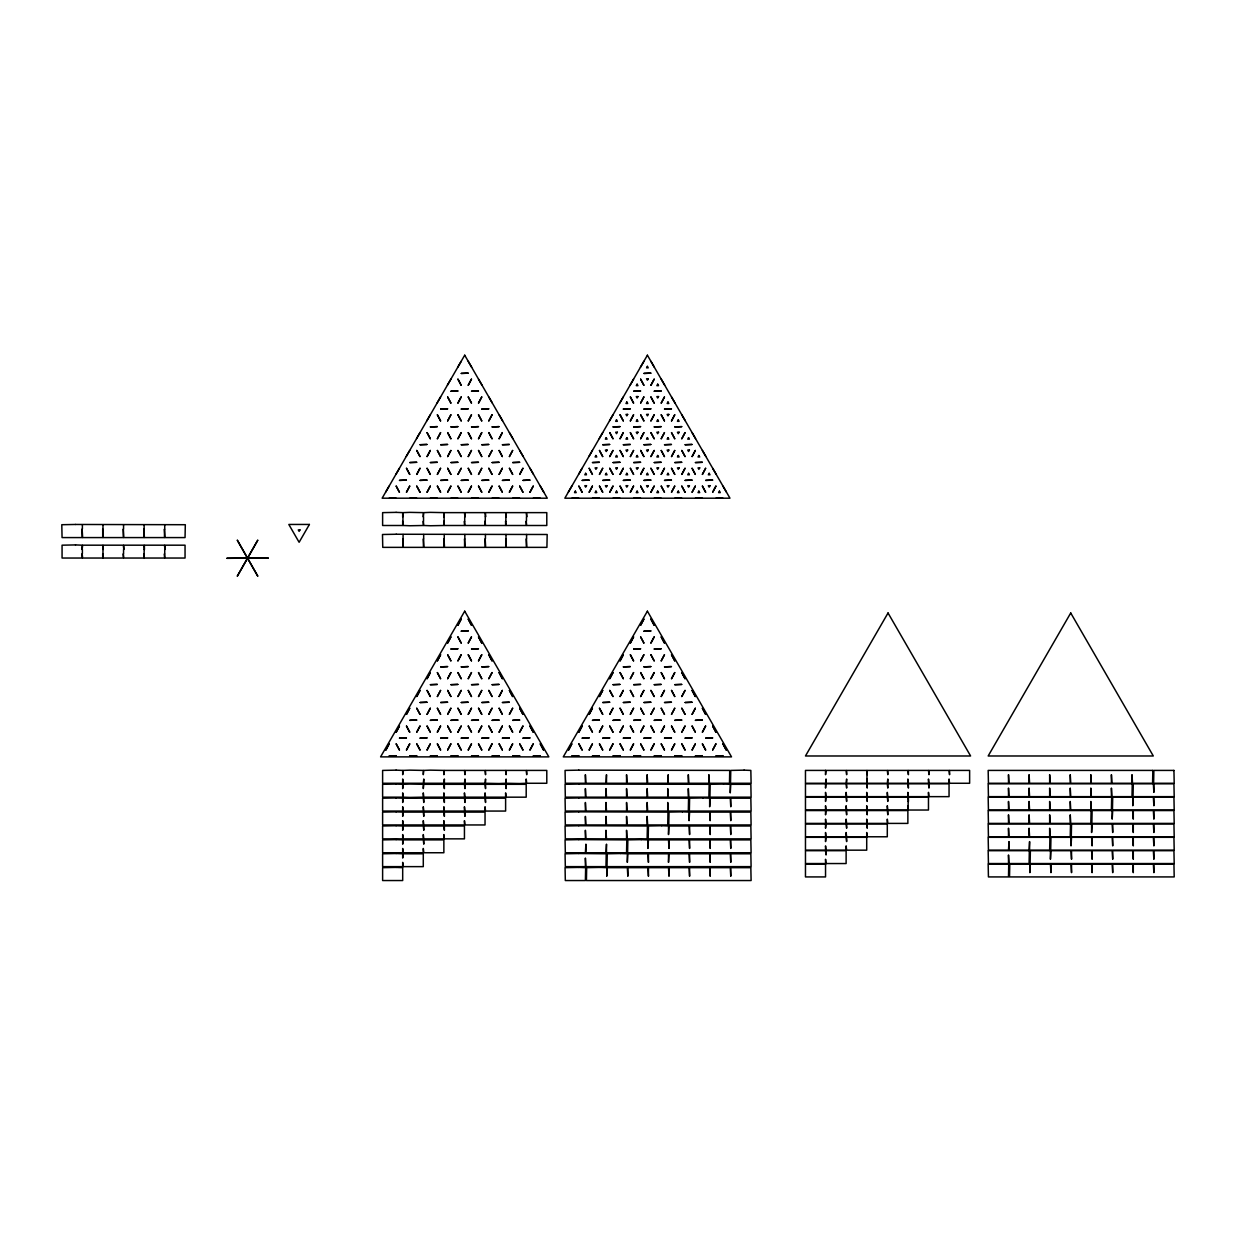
<?xml version="1.0" encoding="UTF-8"?>
<svg xmlns="http://www.w3.org/2000/svg" width="1236" height="1236" viewBox="0 0 1236 1236"><rect width="100%" height="100%" fill="white"/><g stroke="black" fill="none" stroke-linecap="round" stroke-linejoin="round"><path stroke-width="1.5" d="M468.243 361.345L471.673 367.277M478.533 379.174L481.978 385.107M488.838 396.988L492.268 402.936M499.128 414.817L502.558 420.765M509.417 432.646L512.847 438.595M650.939 361.345L654.369 367.277M519.707 450.476L523.137 456.424M661.229 379.174L664.659 385.107M529.997 468.305L533.427 474.238M671.534 396.988L674.964 402.936M540.286 486.134L543.732 492.067M681.824 414.817L685.254 420.765M692.114 432.646L695.544 438.595M702.403 450.476L705.833 456.424M712.693 468.305L716.123 474.238M722.983 486.134L726.413 492.067M643.863 361.345L640.433 367.277M633.558 379.174L630.128 385.107M623.268 396.988L619.839 402.936M612.979 414.817L609.549 420.765M602.689 432.646L599.259 438.595M461.167 361.345L457.737 367.277M592.399 450.476L588.969 456.424M450.877 379.174L447.447 385.107M582.11 468.305L578.68 474.238M440.572 396.988L437.142 402.936M571.804 486.134L568.375 492.067M430.282 414.817L426.853 420.765M419.993 432.646L416.563 438.595M409.703 450.476L406.273 456.424M399.413 468.305L395.983 474.238M389.124 486.134L385.678 492.067M908.136 801.453L908.136 805.748M866.961 774.694L866.961 778.989M722.875 498.201L716.015 498.201M702.295 498.201L695.435 498.201M681.7 498.201L674.841 498.201M661.121 498.201L654.261 498.201M640.542 498.201L633.682 498.201M619.947 498.201L613.087 498.201M599.367 498.201L592.507 498.201M578.788 498.201L571.928 498.201M540.178 498.201L533.319 498.201M526.582 534.493L526.582 538.788M526.459 516.926L526.459 521.206M519.599 498.201L512.739 498.201M506.003 534.493L506.003 538.788M505.879 516.926L505.879 521.206M499.02 498.201L492.144 498.201M485.424 534.493L485.424 538.788M485.285 516.926L485.285 521.206M478.425 498.201L471.565 498.201M464.705 516.926L464.705 521.206M464.829 534.493L464.829 538.788M457.845 498.201L450.985 498.201M444.126 516.926L444.126 521.206M444.249 534.493L444.249 538.788M437.266 498.201L430.391 498.201M423.531 516.926L423.531 521.206M423.67 534.493L423.67 538.788M416.671 498.201L409.811 498.201M402.951 516.926L402.951 521.206M403.075 534.493L403.075 538.788M396.092 498.201L389.232 498.201M164.728 524.713L164.728 529.008M164.728 549.464L164.728 553.759M144.133 524.713L144.133 529.008M144.133 549.464L144.133 553.759M123.554 524.713L123.554 529.008M123.554 549.464L123.554 553.759M102.974 524.713L102.974 529.008M102.974 549.464L102.974 553.759M82.379 524.713L82.379 529.008M82.379 549.464L82.379 553.759M257.721 540.286L237.358 576.069L257.721 540.286M299.962 529.904L299.112 531.372L298.262 529.904L299.962 529.904M309.402 524.45L299.112 542.28L288.822 524.45L309.402 524.45M464.705 355.211L382.14 498.201L547.27 498.201L464.705 355.211M409.703 486.134L406.49 492.206L409.703 486.134M419.993 468.305L416.779 474.377L419.993 468.305M430.282 450.476L427.084 456.547L430.282 450.476M440.572 432.646L437.374 438.718L440.572 432.646M450.877 414.817L447.664 420.889L450.877 414.817M461.167 396.988L457.953 403.06L461.167 396.988M471.457 379.174L468.243 385.246L471.457 379.174M430.282 486.134L427.084 492.206L430.282 486.134M440.572 468.305L437.374 474.377L440.572 468.305M450.877 450.476L447.664 456.547L450.877 450.476M461.167 432.646L457.953 438.718L461.167 432.646M471.457 414.817L468.243 420.889L471.457 414.817M481.746 396.988L478.533 403.06L481.746 396.988M450.877 486.134L447.664 492.206L450.877 486.134M461.167 468.305L457.953 474.377L461.167 468.305M471.457 450.476L468.243 456.547L471.457 450.476M481.746 432.646L478.533 438.718L481.746 432.646M492.036 414.817L488.838 420.889L492.036 414.817M471.457 486.134L468.243 492.206L471.457 486.134M481.746 468.305L478.533 474.377L481.746 468.305M492.036 450.476L488.838 456.547L492.036 450.476M502.326 432.646L499.128 438.718L502.326 432.646M492.036 486.134L488.838 492.206L492.036 486.134M502.326 468.305L499.128 474.377L502.326 468.305M512.631 450.476L509.417 456.547L512.631 450.476M512.631 486.134L509.417 492.206L512.631 486.134M522.921 468.305L519.707 474.377L522.921 468.305M533.21 486.134L529.997 492.206L533.21 486.134M464.705 611.187L380.58 756.88L548.83 756.88L464.705 611.187M389.124 743.902L385.91 749.974L389.124 743.902M399.413 726.088L396.2 732.145L399.413 726.088M409.703 708.259L406.49 714.331L409.703 708.259M419.993 690.43L416.779 696.501L419.993 690.43M430.282 672.6L427.084 678.672L430.282 672.6M440.572 654.771L437.374 660.843L440.572 654.771M450.877 636.942L447.664 643.014L450.877 636.942M461.167 619.112L457.953 625.184L461.167 619.112M409.703 743.902L406.49 749.974L409.703 743.902M419.993 726.088L416.779 732.145L419.993 726.088M430.282 708.259L427.084 714.331L430.282 708.259M440.572 690.43L437.374 696.501L440.572 690.43M450.877 672.6L447.664 678.672L450.877 672.6M461.167 654.771L457.953 660.843L461.167 654.771M471.457 636.942L468.243 643.014L471.457 636.942M647.401 355.211L564.837 498.201L729.966 498.201L647.401 355.211M575.358 491.155L574.508 492.623L576.208 492.623L575.358 491.155M585.648 473.326L584.798 474.794L586.497 474.794L585.648 473.326M595.937 455.497L595.088 456.965L596.787 456.965L595.937 455.497M606.227 437.683L605.377 439.151L607.077 439.151L606.227 437.683M616.517 419.854L615.667 421.321L617.367 421.321L616.517 419.854M626.822 402.024L625.972 403.492L627.656 403.492L626.822 402.024M637.112 384.195L636.262 385.663L637.961 385.663L637.112 384.195M647.401 366.366L646.552 367.834L648.251 367.834L647.401 366.366M430.282 743.902L427.084 749.974L430.282 743.902M440.572 726.088L437.374 732.145L440.572 726.088M450.877 708.259L447.664 714.331L450.877 708.259M461.167 690.43L457.953 696.501L461.167 690.43M471.457 672.6L468.243 678.672L471.457 672.6M481.746 654.771L478.533 660.843L481.746 654.771M586.497 485.702L585.648 487.169L584.798 485.702L586.497 485.702M596.787 467.872L595.937 469.34L595.088 467.872L596.787 467.872M607.077 450.058L606.227 451.526L605.377 450.058L607.077 450.058M617.367 432.229L616.517 433.697L615.667 432.229L617.367 432.229M627.656 414.4L626.822 415.868L625.972 414.4L627.656 414.4M637.961 396.571L637.112 398.038L636.262 396.571L637.961 396.571M648.251 378.741L647.401 380.209L646.552 378.741L648.251 378.741M592.399 486.134L589.186 492.206L592.399 486.134M602.689 468.305L599.475 474.377L602.689 468.305M612.979 450.476L609.765 456.547L612.979 450.476M623.268 432.646L620.07 438.718L623.268 432.646M633.558 414.817L630.36 420.889L633.558 414.817M643.863 396.988L640.65 403.06L643.863 396.988M654.153 379.174L650.939 385.246L654.153 379.174M595.937 491.155L595.088 492.623L596.787 492.623L595.937 491.155M606.227 473.326L605.377 474.794L607.077 474.794L606.227 473.326M616.517 455.497L615.667 456.965L617.367 456.965L616.517 455.497M626.822 437.683L625.972 439.151L627.656 439.151L626.822 437.683M637.112 419.854L636.262 421.321L637.961 421.321L637.112 419.854M647.401 402.024L646.552 403.492L648.251 403.492L647.401 402.024M657.691 384.195L656.841 385.663L658.541 385.663L657.691 384.195M450.877 743.902L447.664 749.974L450.877 743.902M461.167 726.088L457.953 732.145L461.167 726.088M471.457 708.259L468.243 714.331L471.457 708.259M481.746 690.43L478.533 696.501L481.746 690.43M492.036 672.6L488.838 678.672L492.036 672.6M607.077 485.702L606.227 487.169L605.377 485.702L607.077 485.702M617.367 467.872L616.517 469.34L615.667 467.872L617.367 467.872M627.656 450.058L626.822 451.526L625.972 450.058L627.656 450.058M637.961 432.229L637.112 433.697L636.262 432.229L637.961 432.229M648.251 414.4L647.401 415.868L646.552 414.4L648.251 414.4M658.541 396.571L657.691 398.038L656.841 396.571L658.541 396.571M612.979 486.134L609.765 492.206L612.979 486.134M623.268 468.305L620.07 474.377L623.268 468.305M633.558 450.476L630.36 456.547L633.558 450.476M643.863 432.646L640.65 438.718L643.863 432.646M654.153 414.817L650.939 420.889L654.153 414.817M664.443 396.988L661.229 403.06L664.443 396.988M616.517 491.155L615.667 492.623L617.367 492.623L616.517 491.155M626.822 473.326L625.972 474.794L627.656 474.794L626.822 473.326M637.112 455.497L636.262 456.965L637.961 456.965L637.112 455.497M647.401 437.683L646.552 439.151L648.251 439.151L647.401 437.683M657.691 419.854L656.841 421.321L658.541 421.321L657.691 419.854M667.981 402.024L667.131 403.492L668.83 403.492L667.981 402.024M471.457 743.902L468.243 749.974L471.457 743.902M481.746 726.088L478.533 732.145L481.746 726.088M492.036 708.259L488.838 714.331L492.036 708.259M502.326 690.43L499.128 696.501L502.326 690.43M627.656 485.702L626.822 487.169L625.972 485.702L627.656 485.702M637.961 467.872L637.112 469.34L636.262 467.872L637.961 467.872M648.251 450.058L647.401 451.526L646.552 450.058L648.251 450.058M658.541 432.229L657.691 433.697L656.841 432.229L658.541 432.229M668.83 414.4L667.981 415.868L667.131 414.4L668.83 414.4M633.558 486.134L630.36 492.206L633.558 486.134M643.863 468.305L640.65 474.377L643.863 468.305M654.153 450.476L650.939 456.547L654.153 450.476M664.443 432.646L661.229 438.718L664.443 432.646M674.732 414.817L671.534 420.889L674.732 414.817M637.112 491.155L636.262 492.623L637.961 492.623L637.112 491.155M647.401 473.326L646.552 474.794L648.251 474.794L647.401 473.326M657.691 455.497L656.841 456.965L658.541 456.965L657.691 455.497M667.981 437.683L667.131 439.151L668.83 439.151L667.981 437.683M678.27 419.854L677.436 421.321L679.12 421.321L678.27 419.854M492.036 743.902L488.838 749.974L492.036 743.902M502.326 726.088L499.128 732.145L502.326 726.088M512.631 708.259L509.417 714.331L512.631 708.259M648.251 485.702L647.401 487.169L646.552 485.702L648.251 485.702M658.541 467.872L657.691 469.34L656.841 467.872L658.541 467.872M668.83 450.058L667.981 451.526L667.131 450.058L668.83 450.058M679.12 432.229L678.27 433.697L677.436 432.229L679.12 432.229M654.153 486.134L650.939 492.206L654.153 486.134M664.443 468.305L661.229 474.377L664.443 468.305M674.732 450.476L671.534 456.547L674.732 450.476M685.022 432.646L681.824 438.718L685.022 432.646M657.691 491.155L656.841 492.623L658.541 492.623L657.691 491.155M667.981 473.326L667.131 474.794L668.83 474.794L667.981 473.326M678.27 455.497L677.436 456.965L679.12 456.965L678.27 455.497M688.576 437.683L687.726 439.151L689.41 439.151L688.576 437.683M512.631 743.902L509.417 749.974L512.631 743.902M522.921 726.088L519.707 732.145L522.921 726.088M668.83 485.702L667.981 487.169L667.131 485.702L668.83 485.702M679.12 467.872L678.27 469.34L677.436 467.872L679.12 467.872M689.41 450.058L688.576 451.526L687.726 450.058L689.41 450.058M674.732 486.134L671.534 492.206L674.732 486.134M685.022 468.305L681.824 474.377L685.022 468.305M695.312 450.476L692.114 456.547L695.312 450.476M678.27 491.155L677.436 492.623L679.12 492.623L678.27 491.155M688.576 473.326L687.726 474.794L689.41 474.794L688.576 473.326M698.865 455.497L698.016 456.965L699.715 456.965L698.865 455.497M533.21 743.902L529.997 749.974L533.21 743.902M689.41 485.702L688.576 487.169L687.726 485.702L689.41 485.702M699.715 467.872L698.865 469.34L698.016 467.872L699.715 467.872M695.312 486.134L692.114 492.206L695.312 486.134M705.617 468.305L702.403 474.377L705.617 468.305M698.865 491.155L698.016 492.623L699.715 492.623L698.865 491.155M709.155 473.326L708.305 474.794L710.005 474.794L709.155 473.326M710.005 485.702L709.155 487.169L708.305 485.702L710.005 485.702M715.907 486.134L712.693 492.206L715.907 486.134M647.401 611.187L563.276 756.88L731.527 756.88L647.401 611.187M571.804 743.902L568.606 749.974L571.804 743.902M582.11 726.088L578.896 732.145L582.11 726.088M592.399 708.259L589.186 714.331L592.399 708.259M602.689 690.43L599.475 696.501L602.689 690.43M612.979 672.6L609.765 678.672L612.979 672.6M623.268 654.771L620.07 660.843L623.268 654.771M633.558 636.942L630.36 643.014L633.558 636.942M643.863 619.112L640.65 625.184L643.863 619.112M719.445 491.155L718.595 492.623L720.294 492.623L719.445 491.155M592.399 743.902L589.186 749.974L592.399 743.902M602.689 726.088L599.475 732.145L602.689 726.088M612.979 708.259L609.765 714.331L612.979 708.259M623.268 690.43L620.07 696.501L623.268 690.43M633.558 672.6L630.36 678.672L633.558 672.6M643.863 654.771L640.65 660.843L643.863 654.771M654.153 636.942L650.939 643.014L654.153 636.942M612.979 743.902L609.765 749.974L612.979 743.902M623.268 726.088L620.07 732.145L623.268 726.088M633.558 708.259L630.36 714.331L633.558 708.259M643.863 690.43L640.65 696.501L643.863 690.43M654.153 672.6L650.939 678.672L654.153 672.6M664.443 654.771L661.229 660.843L664.443 654.771M633.558 743.902L630.36 749.974L633.558 743.902M643.863 726.088L640.65 732.145L643.863 726.088M654.153 708.259L650.939 714.331L654.153 708.259M664.443 690.43L661.229 696.501L664.443 690.43M674.732 672.6L671.534 678.672L674.732 672.6M654.153 743.902L650.939 749.974L654.153 743.902M664.443 726.088L661.229 732.145L664.443 726.088M674.732 708.259L671.534 714.331L674.732 708.259M685.022 690.43L681.824 696.501L685.022 690.43M674.732 743.902L671.534 749.974L674.732 743.902M685.022 726.088L681.824 732.145L685.022 726.088M695.312 708.259L692.114 714.331L695.312 708.259M695.312 743.902L692.114 749.974L695.312 743.902M705.617 726.088L702.403 732.145L705.617 726.088M715.907 743.902L712.693 749.974L715.907 743.902M888.035 612.979L805.47 755.984L970.6 755.984L888.035 612.979M1070.731 612.979L988.167 755.984L1153.296 755.984L1070.731 612.979M457.953 379.174L461.167 385.246L457.953 379.174M447.664 396.988L450.877 403.06L447.664 396.988M437.374 414.817L440.572 420.889L437.374 414.817M468.243 396.988L471.457 403.06L468.243 396.988M237.358 540.286L257.721 576.069L237.358 540.286M427.084 432.646L430.282 438.718L427.084 432.646M457.953 414.817L461.167 420.889L457.953 414.817M416.779 450.476L419.993 456.547L416.779 450.476M447.664 432.646L450.877 438.718L447.664 432.646M478.533 414.817L481.746 420.889L478.533 414.817M406.49 468.305L409.703 474.377L406.49 468.305M437.374 450.476L440.572 456.547L437.374 450.476M468.243 432.646L471.457 438.718L468.243 432.646M396.2 486.134L399.413 492.206L396.2 486.134M427.084 468.305L430.282 474.377L427.084 468.305M457.953 450.476L461.167 456.547L457.953 450.476M488.838 432.646L492.036 438.718L488.838 432.646M416.779 486.134L419.993 492.206L416.779 486.134M447.664 468.305L450.877 474.377L447.664 468.305M478.533 450.476L481.746 456.547L478.533 450.476M437.374 486.134L440.572 492.206L437.374 486.134M468.243 468.305L471.457 474.377L468.243 468.305M499.128 450.476L502.326 456.547L499.128 450.476M640.65 379.174L643.863 385.246L640.65 379.174M457.953 486.134L461.167 492.206L457.953 486.134M488.838 468.305L492.036 474.377L488.838 468.305M630.36 396.988L633.558 403.06L630.36 396.988M478.533 486.134L481.746 492.206L478.533 486.134M509.417 468.305L512.631 474.377L509.417 468.305M620.07 414.817L623.268 420.889L620.07 414.817M650.939 396.988L654.153 403.06L650.939 396.988M499.128 486.134L502.326 492.206L499.128 486.134M609.765 432.646L612.979 438.718L609.765 432.646M640.65 414.817L643.863 420.889L640.65 414.817M519.707 486.134L522.921 492.206L519.707 486.134M599.475 450.476L602.689 456.547L599.475 450.476M630.36 432.646L633.558 438.718L630.36 432.646M661.229 414.817L664.443 420.889L661.229 414.817M589.186 468.305L592.399 474.377L589.186 468.305M620.07 450.476L623.268 456.547L620.07 450.476M650.939 432.646L654.153 438.718L650.939 432.646M578.896 486.134L582.11 492.206L578.896 486.134M609.765 468.305L612.979 474.377L609.765 468.305M640.65 450.476L643.863 456.547L640.65 450.476M671.534 432.646L674.732 438.718L671.534 432.646M599.475 486.134L602.689 492.206L599.475 486.134M630.36 468.305L633.558 474.377L630.36 468.305M661.229 450.476L664.443 456.547L661.229 450.476M620.07 486.134L623.268 492.206L620.07 486.134M650.939 468.305L654.153 474.377L650.939 468.305M681.824 450.476L685.022 456.547L681.824 450.476M640.65 486.134L643.863 492.206L640.65 486.134M671.534 468.305L674.732 474.377L671.534 468.305M661.229 486.134L664.443 492.206L661.229 486.134M692.114 468.305L695.312 474.377L692.114 468.305M681.824 486.134L685.022 492.206L681.824 486.134M468.243 619.112L471.457 625.184L468.243 619.112M702.403 486.134L705.617 492.206L702.403 486.134M457.953 636.942L461.167 643.014L457.953 636.942M447.664 654.771L450.877 660.843L447.664 654.771M478.533 636.942L481.746 643.014L478.533 636.942M437.374 672.6L440.572 678.672L437.374 672.6M468.243 654.771L471.457 660.843L468.243 654.771M427.084 690.43L430.282 696.501L427.084 690.43M457.953 672.6L461.167 678.672L457.953 672.6M488.838 654.771L492.036 660.843L488.838 654.771M416.779 708.259L419.993 714.331L416.779 708.259M447.664 690.43L450.877 696.501L447.664 690.43M478.533 672.6L481.746 678.672L478.533 672.6M406.49 726.088L409.703 732.145L406.49 726.088M437.374 708.259L440.572 714.331L437.374 708.259M468.243 690.43L471.457 696.501L468.243 690.43M499.128 672.6L502.326 678.672L499.128 672.6M396.2 743.902L399.413 749.974L396.2 743.902M427.084 726.088L430.282 732.145L427.084 726.088M457.953 708.259L461.167 714.331L457.953 708.259M488.838 690.43L492.036 696.501L488.838 690.43M416.779 743.902L419.993 749.974L416.779 743.902M447.664 726.088L450.877 732.145L447.664 726.088M478.533 708.259L481.746 714.331L478.533 708.259M509.417 690.43L512.631 696.501L509.417 690.43M650.939 619.112L654.153 625.184L650.939 619.112M437.374 743.902L440.572 749.974L437.374 743.902M468.243 726.088L471.457 732.145L468.243 726.088M499.128 708.259L502.326 714.331L499.128 708.259M640.65 636.942L643.863 643.014L640.65 636.942M457.953 743.902L461.167 749.974L457.953 743.902M488.838 726.088L492.036 732.145L488.838 726.088M519.707 708.259L522.921 714.331L519.707 708.259M630.36 654.771L633.558 660.843L630.36 654.771M661.229 636.942L664.443 643.014L661.229 636.942M478.533 743.902L481.746 749.974L478.533 743.902M509.417 726.088L512.631 732.145L509.417 726.088M620.07 672.6L623.268 678.672L620.07 672.6M650.939 654.771L654.153 660.843L650.939 654.771M499.128 743.902L502.326 749.974L499.128 743.902M529.997 726.088L533.21 732.145L529.997 726.088M609.765 690.43L612.979 696.501L609.765 690.43M640.65 672.6L643.863 678.672L640.65 672.6M671.534 654.771L674.732 660.843L671.534 654.771M519.707 743.902L522.921 749.974L519.707 743.902M599.475 708.259L602.689 714.331L599.475 708.259M630.36 690.43L633.558 696.501L630.36 690.43M661.229 672.6L664.443 678.672L661.229 672.6M540.286 743.902L543.5 749.974L540.286 743.902M589.186 726.088L592.399 732.145L589.186 726.088M620.07 708.259L623.268 714.331L620.07 708.259M650.939 690.43L654.153 696.501L650.939 690.43M681.824 672.6L685.022 678.672L681.824 672.6M578.896 743.902L582.11 749.974L578.896 743.902M609.765 726.088L612.979 732.145L609.765 726.088M640.65 708.259L643.863 714.331L640.65 708.259M671.534 690.43L674.732 696.501L671.534 690.43M599.475 743.902L602.689 749.974L599.475 743.902M630.36 726.088L633.558 732.145L630.36 726.088M661.229 708.259L664.443 714.331L661.229 708.259M692.114 690.43L695.312 696.501L692.114 690.43M620.07 743.902L623.268 749.974L620.07 743.902M650.939 726.088L654.153 732.145L650.939 726.088M681.824 708.259L685.022 714.331L681.824 708.259M640.65 743.902L643.863 749.974L640.65 743.902M671.534 726.088L674.732 732.145L671.534 726.088M702.403 708.259L705.617 714.331L702.403 708.259M661.229 743.902L664.443 749.974L661.229 743.902M692.114 726.088L695.312 732.145L692.114 726.088M681.824 743.902L685.022 749.974L681.824 743.902M712.693 726.088L715.907 732.145L712.693 726.088M702.403 743.902L705.617 749.974L702.403 743.902M722.983 743.902L726.196 749.974L722.983 743.902M468.135 373.164L461.275 373.426L468.135 373.164M650.831 373.164L643.971 373.426L650.831 373.164M457.845 390.993L450.985 391.24L457.845 390.993M478.425 390.993L471.565 391.24L478.425 390.993M640.542 390.993L633.682 391.24L640.542 390.993M661.121 390.993L654.261 391.24L661.121 390.993M447.556 408.822L440.696 409.07L447.556 408.822M468.135 408.822L461.275 409.07L468.135 408.822M488.714 408.822L481.855 409.07L488.714 408.822M630.252 408.822L623.377 409.07L630.252 408.822M650.831 408.822L643.971 409.07L650.831 408.822M671.411 408.822L664.551 409.07L671.411 408.822M437.266 426.636L430.391 426.899L437.266 426.636M457.845 426.636L450.985 426.899L457.845 426.636M478.425 426.636L471.565 426.899L478.425 426.636M499.02 426.636L492.144 426.899L499.02 426.636M619.947 426.636L613.087 426.899L619.947 426.636M640.542 426.636L633.682 426.899L640.542 426.636M661.121 426.636L654.261 426.899L661.121 426.636M681.7 426.636L674.841 426.899L681.7 426.636M426.961 444.466L420.101 444.728L426.961 444.466M447.556 444.466L440.696 444.728L447.556 444.466M468.135 444.466L461.275 444.728L468.135 444.466M488.714 444.466L481.855 444.728L488.714 444.466M509.309 444.466L502.449 444.728L509.309 444.466M609.657 444.466L602.797 444.728L609.657 444.466M630.252 444.466L623.377 444.728L630.252 444.466M650.831 444.466L643.971 444.728L650.831 444.466M671.411 444.466L664.551 444.728L671.411 444.466M692.005 444.466L685.146 444.728L692.005 444.466M416.671 462.295L409.811 462.558L416.671 462.295M437.266 462.295L430.391 462.558L437.266 462.295M457.845 462.295L450.985 462.558L457.845 462.295M478.425 462.295L471.565 462.558L478.425 462.295M499.02 462.295L492.144 462.558L499.02 462.295M519.599 462.295L512.739 462.558L519.599 462.295M599.367 462.295L592.507 462.558L599.367 462.295M619.947 462.295L613.087 462.558L619.947 462.295M640.542 462.295L633.682 462.558L640.542 462.295M661.121 462.295L654.261 462.558L661.121 462.295M681.7 462.295L674.841 462.558L681.7 462.295M702.295 462.295L695.435 462.558L702.295 462.295M406.381 480.124L399.522 480.387L406.381 480.124M426.961 480.124L420.101 480.387L426.961 480.124M447.556 480.124L440.696 480.387L447.556 480.124M468.135 480.124L461.275 480.387L468.135 480.124M488.714 480.124L481.855 480.387L488.714 480.124M509.309 480.124L502.449 480.387L509.309 480.124M529.889 480.124L523.029 480.387L529.889 480.124M589.078 480.124L582.218 480.387L589.078 480.124M609.657 480.124L602.797 480.387L609.657 480.124M630.252 480.124L623.377 480.387L630.252 480.124M650.831 480.124L643.971 480.387L650.831 480.124M671.411 480.124L664.551 480.387L671.411 480.124M692.005 480.124L685.146 480.387L692.005 480.124M712.585 480.124L705.725 480.387L712.585 480.124M396.092 512.368L382.619 512.631L382.619 525.501L402.689 525.501L402.689 521.206L403.214 525.501L409.935 525.748L423.284 525.501L423.284 521.206L423.793 525.501L430.53 525.748L443.863 525.501L443.863 521.206L444.373 525.501L464.442 525.501L464.442 521.206L464.968 525.501L485.037 525.501L485.037 521.206L485.547 525.501L505.617 525.501L505.617 521.206L506.127 525.501L526.196 525.501L526.196 521.206L526.721 525.501L546.791 525.501L546.791 512.631L526.721 512.631L526.721 516.926L526.196 512.631L506.127 512.631L506.127 516.926L505.617 512.631L485.547 512.631L485.547 516.926L485.037 512.631L464.968 512.631L464.968 516.926L464.442 512.631L444.373 512.631L443.863 516.926L443.863 512.631L430.391 512.368L423.793 512.631L423.284 516.926L423.284 512.631L409.811 512.368L403.214 512.631L402.689 516.926L402.689 512.631L396.092 512.368M75.52 524.466L61.8 524.713L62.063 537.583L82.132 537.583L82.132 529.008L82.642 537.583L102.712 537.583L102.712 529.008L103.221 537.583L123.291 537.583L123.291 529.008L123.816 537.583L143.886 537.583L143.886 529.008L144.396 537.583L164.465 537.583L164.465 529.008L164.975 537.583L185.045 537.583L185.307 524.713L75.52 524.466M396.215 534.246L382.496 534.493L382.758 547.363L402.828 547.363L402.828 538.788L403.338 547.363L423.407 547.363L423.407 538.788L423.917 547.363L443.987 547.363L443.987 538.788L444.512 547.363L464.581 547.363L464.581 538.788L465.091 547.363L485.161 547.363L485.161 538.788L485.671 547.363L505.74 547.363L505.74 538.788L506.266 547.363L526.335 547.363L526.335 538.788L526.845 547.363L546.915 547.363L547.177 534.493L396.215 534.246M75.52 544.921L62.063 545.184L62.063 558.039L82.132 558.039L82.132 553.759L82.642 558.039L102.712 558.039L102.712 553.759L103.221 558.039L123.291 558.039L123.291 553.759L123.816 558.039L143.886 558.039L143.886 553.759L144.396 558.039L164.465 558.039L164.465 553.759L164.975 558.039L185.045 558.039L185.045 545.184L164.975 545.184L164.975 549.464L164.465 545.184L144.396 545.184L144.396 549.464L143.886 545.184L123.816 545.184L123.816 549.464L123.291 545.184L103.221 545.184L103.221 549.464L102.712 545.184L82.642 545.184L82.132 549.464L82.132 545.184L75.52 544.921M268.135 558.039L226.96 558.301L268.135 558.039M468.135 630.947L461.275 631.194L468.135 630.947M650.831 630.947L643.971 631.194L650.831 630.947M457.845 648.761L450.985 649.024L457.845 648.761M478.425 648.761L471.565 649.024L478.425 648.761M640.542 648.761L633.682 649.024L640.542 648.761M661.121 648.761L654.261 649.024L661.121 648.761M447.556 666.59L440.696 666.853L447.556 666.59M468.135 666.59L461.275 666.853L468.135 666.59M488.714 666.59L481.855 666.853L488.714 666.59M630.252 666.59L623.377 666.853L630.252 666.59M650.831 666.59L643.971 666.853L650.831 666.59M671.411 666.59L664.551 666.853L671.411 666.59M437.266 684.42L430.391 684.682L437.266 684.42M457.845 684.42L450.985 684.682L457.845 684.42M478.425 684.42L471.565 684.682L478.425 684.42M499.02 684.42L492.144 684.682L499.02 684.42M619.947 684.42L613.087 684.682L619.947 684.42M640.542 684.42L633.682 684.682L640.542 684.42M661.121 684.42L654.261 684.682L661.121 684.42M681.7 684.42L674.841 684.682L681.7 684.42M426.961 702.249L420.101 702.511L426.961 702.249M447.556 702.249L440.696 702.511L447.556 702.249M468.135 702.249L461.275 702.511L468.135 702.249M488.714 702.249L481.855 702.511L488.714 702.249M509.309 702.249L502.449 702.511L509.309 702.249M609.657 702.249L602.797 702.511L609.657 702.249M630.252 702.249L623.377 702.511L630.252 702.249M650.831 702.249L643.971 702.511L650.831 702.249M671.411 702.249L664.551 702.511L671.411 702.249M692.005 702.249L685.146 702.511L692.005 702.249M416.671 720.078L409.811 720.325L416.671 720.078M437.266 720.078L430.391 720.325L437.266 720.078M457.845 720.078L450.985 720.325L457.845 720.078M478.425 720.078L471.565 720.325L478.425 720.078M499.02 720.078L492.144 720.325L499.02 720.078M519.599 720.078L512.739 720.325L519.599 720.078M599.367 720.078L592.507 720.325L599.367 720.078M619.947 720.078L613.087 720.325L619.947 720.078M640.542 720.078L633.682 720.325L640.542 720.078M661.121 720.078L654.261 720.325L661.121 720.078M681.7 720.078L674.841 720.325L681.7 720.078M702.295 720.078L695.435 720.325L702.295 720.078M406.381 737.907L399.522 738.155L406.381 737.907M426.961 737.907L420.101 738.155L426.961 737.907M447.556 737.907L440.696 738.155L447.556 737.907M468.135 737.907L461.275 738.155L468.135 737.907M488.714 737.907L481.855 738.155L488.714 737.907M509.309 737.907L502.449 738.155L509.309 737.907M529.889 737.907L523.029 738.155L529.889 737.907M589.078 737.907L582.218 738.155L589.078 737.907M609.657 737.907L602.797 738.155L609.657 737.907M630.252 737.907L623.377 738.155L630.252 737.907M650.831 737.907L643.971 738.155L650.831 737.907M671.411 737.907L664.551 738.155L671.411 737.907M692.005 737.907L685.146 738.155L692.005 737.907M712.585 737.907L705.725 738.155L712.585 737.907M396.092 755.721L389.232 755.984L396.092 755.721M416.671 755.721L409.811 755.984L416.671 755.721M437.266 755.721L430.391 755.984L437.266 755.721M457.845 755.721L450.985 755.984L457.845 755.721M478.425 755.721L471.565 755.984L478.425 755.721M499.02 755.721L492.144 755.984L499.02 755.721M519.599 755.721L512.739 755.984L519.599 755.721M540.178 755.721L533.319 755.984L540.178 755.721M578.788 755.721L571.928 755.984L578.788 755.721M599.367 755.721L592.507 755.984L599.367 755.721M619.947 755.721L613.087 755.984L619.947 755.721M640.542 755.721L633.682 755.984L640.542 755.721M661.121 755.721L654.261 755.984L661.121 755.721M681.7 755.721L674.841 755.984L681.7 755.721M702.295 755.721L695.435 755.984L702.295 755.721M722.875 755.721L716.015 755.984L722.875 755.721M396.092 770.152L382.619 770.414L382.619 783.269L402.689 783.269L402.689 778.989L403.214 783.269L423.284 783.269L423.793 778.989L423.793 783.269L443.863 783.269L444.373 778.989L444.373 783.269L464.442 783.269L464.968 778.989L464.968 783.269L485.037 783.269L485.547 778.989L485.547 783.269L499.02 783.531L505.617 783.269L506.127 778.989L506.127 783.269L519.599 783.531L526.196 783.269L526.196 778.989L526.721 783.269L546.791 783.269L546.791 770.414L526.721 770.414L526.721 774.694L526.196 770.414L506.127 770.414L506.127 774.694L505.617 770.414L485.547 770.414L485.547 774.694L485.037 770.414L464.968 770.414L464.968 774.694L464.442 770.414L444.373 770.414L443.863 774.694L443.863 770.414L430.391 770.152L423.793 770.414L423.284 774.694L423.284 770.414L409.811 770.152L403.214 770.414L402.689 774.694L402.689 770.414L396.092 770.152M578.788 770.152L565.068 770.414L565.315 783.269L585.385 783.269L585.385 774.694L585.91 783.269L605.98 783.269L606.49 774.694L606.49 783.269L626.559 783.269L626.559 774.694L627.069 783.269L647.139 783.269L647.139 774.694L647.664 783.269L667.734 783.269L668.243 774.694L668.243 783.269L688.313 783.269L688.313 774.694L688.823 783.269L708.892 783.269L708.892 774.694L709.418 783.269L729.487 783.269L729.734 770.414L578.788 770.152M744.103 770.152L730.77 770.414L730.507 783.269L751.102 783.269L750.839 770.414L744.103 770.152M825.54 770.414L805.47 770.414L805.47 783.269L825.54 783.269L826.05 778.989L826.05 783.269L846.119 783.269L846.645 778.989L846.645 783.269L866.714 783.269L867.224 778.989L867.224 783.269L887.293 783.269L887.803 778.989L887.803 783.269L907.873 783.269L907.873 778.989L908.398 783.269L928.468 783.269L928.468 778.989L928.978 783.269L949.047 783.269L949.047 778.989L949.557 783.269L969.627 783.269L969.627 770.414L949.557 770.414L949.557 774.694L949.047 770.414L928.978 770.414L928.978 774.694L928.468 770.414L908.398 770.414L908.398 774.694L907.873 770.414L887.803 770.414L887.803 774.694L887.293 770.414L867.224 770.414L867.224 774.694L866.714 770.414L846.645 770.414L846.645 774.694L846.119 770.414L826.05 770.414L825.54 774.694L825.54 770.414M1152.848 770.414L988.167 770.414L988.429 783.269L1008.499 783.269L1008.499 774.694L1009.009 783.269L1029.078 783.269L1029.078 774.694L1029.588 783.269L1049.658 783.269L1049.658 774.694L1050.183 783.269L1070.252 783.269L1070.252 774.694L1070.762 783.269L1090.832 783.269L1090.832 774.694L1091.342 783.269L1111.411 783.269L1111.411 774.694L1111.937 783.269L1132.006 783.269L1132.006 774.694L1132.516 783.269L1152.585 783.269L1152.848 770.414M1173.937 770.414L1153.868 770.414L1153.621 783.269L1174.2 783.269L1173.937 770.414M825.54 783.794L805.47 783.794L805.47 796.648L825.54 796.648L825.54 792.369L826.05 796.648L846.119 796.648L846.119 792.369L846.645 796.648L866.714 796.648L866.714 792.369L867.224 796.648L887.293 796.648L887.293 792.369L887.803 796.648L907.873 796.648L907.873 792.369L908.398 796.648L928.468 796.648L928.468 792.369L928.978 796.648L949.047 796.648L949.047 783.794L928.978 783.794L928.978 788.074L928.468 783.794L908.398 783.794L908.398 788.074L907.873 783.794L887.803 783.794L887.803 788.074L887.293 783.794L867.224 783.794L867.224 788.074L866.714 783.794L846.645 783.794L846.645 788.074L846.119 783.794L826.05 783.794L825.54 788.074L825.54 783.794M1132.253 783.794L988.167 783.794L988.429 796.648L1008.499 796.648L1008.499 788.074L1009.009 796.648L1029.078 796.648L1029.078 788.074L1029.588 796.648L1049.658 796.648L1049.658 788.074L1050.183 796.648L1070.252 796.648L1070.252 788.074L1070.762 796.648L1090.832 796.648L1090.832 788.074L1091.342 796.648L1111.411 796.648L1111.411 788.074L1111.937 796.648L1132.006 796.648L1132.253 783.794M1153.358 783.794L1133.288 783.794L1133.026 796.648L1174.2 796.648L1173.937 783.794L1153.868 783.794L1153.868 792.369L1153.358 783.794M396.092 784.041L382.619 784.304L382.619 797.174L402.689 797.174L402.689 792.879L403.214 797.174L409.935 797.421L423.284 797.174L423.284 792.879L423.793 797.174L443.863 797.174L443.863 792.879L444.373 797.174L464.442 797.174L464.442 792.879L464.968 797.174L485.037 797.174L485.037 792.879L485.547 797.174L505.617 797.174L505.617 792.879L506.127 797.174L526.196 797.174L526.196 784.304L506.127 784.304L506.127 788.599L505.617 784.304L485.547 784.304L485.547 788.599L485.037 784.304L464.968 784.304L464.968 788.599L464.442 784.304L444.373 784.304L444.373 788.599L443.863 784.304L423.793 784.304L423.284 788.599L423.284 784.304L409.811 784.041L403.214 784.304L402.689 788.599L402.689 784.304L396.092 784.041M578.788 784.041L565.068 784.304L565.315 797.174L585.385 797.174L585.385 788.599L585.91 797.174L605.98 797.174L605.98 788.599L606.49 797.174L626.559 797.174L626.559 788.599L627.069 797.174L647.139 797.174L647.139 788.599L647.664 797.174L667.734 797.174L667.734 788.599L668.243 797.174L688.313 797.174L688.313 788.599L688.823 797.174L708.892 797.174L709.155 784.304L578.788 784.041M723.524 784.041L710.19 784.304L709.928 797.174L751.102 797.174L750.839 784.304L730.77 784.304L730.26 792.879L730.26 784.304L723.524 784.041M825.54 797.174L805.47 797.174L805.47 810.028L825.54 810.028L825.54 805.748L826.05 810.028L846.119 810.028L846.119 805.748L846.645 810.028L866.714 810.028L866.714 805.748L867.224 810.028L887.293 810.028L887.293 805.748L887.803 810.028L907.873 810.028L907.873 805.748L908.398 810.028L928.468 810.028L928.468 797.174L908.398 797.174L908.398 801.453L907.873 797.174L887.803 797.174L887.803 801.453L887.293 797.174L867.224 797.174L867.224 801.453L866.714 797.174L846.645 797.174L846.645 801.453L846.119 797.174L826.05 797.174L825.54 801.453L825.54 797.174M1111.674 797.174L988.167 797.174L988.429 810.028L1008.499 810.028L1008.499 801.453L1009.009 810.028L1029.078 810.028L1029.078 801.453L1029.588 810.028L1049.658 810.028L1049.658 801.453L1050.183 810.028L1070.252 810.028L1070.252 801.453L1070.762 810.028L1090.832 810.028L1090.832 801.453L1091.342 810.028L1111.411 810.028L1111.674 797.174M1132.779 797.174L1112.709 797.174L1112.446 810.028L1174.2 810.028L1173.937 797.174L1153.868 797.174L1153.868 805.748L1153.358 797.174L1133.288 797.174L1132.779 805.748L1132.779 797.174M396.092 797.946L382.619 798.193L382.619 811.063L402.689 811.063L402.689 806.768L403.214 811.063L423.284 811.063L423.284 806.768L423.793 811.063L443.863 811.063L443.863 806.768L444.373 811.063L464.442 811.063L464.442 806.768L464.968 811.063L485.037 811.063L485.037 806.768L485.547 811.063L505.617 811.063L505.617 798.193L485.547 798.193L485.547 802.488L485.037 798.193L464.968 798.193L464.968 802.488L464.442 798.193L444.373 798.193L444.373 802.488L443.863 798.193L423.793 798.193L423.793 802.488L423.284 798.193L403.214 798.193L402.689 802.488L402.689 798.193L396.092 797.946M578.788 797.946L565.068 798.193L565.315 811.063L585.385 811.063L585.385 802.488L585.91 811.063L605.98 811.063L605.98 802.488L606.49 811.063L626.559 811.063L626.559 802.488L627.069 811.063L647.139 811.063L647.139 802.488L647.664 811.063L667.734 811.063L667.734 802.488L668.243 811.063L688.313 811.063L688.576 798.193L578.788 797.946M702.929 797.946L689.595 798.193L689.348 811.063L751.102 811.063L750.839 798.193L730.77 798.193L730.77 806.768L730.26 798.193L710.19 798.193L709.665 806.768L709.665 798.193L702.929 797.946M825.54 810.553L805.47 810.553L805.47 823.408L825.54 823.408L825.54 819.128L826.05 823.408L846.119 823.408L846.119 819.128L846.645 823.408L866.714 823.408L866.714 819.128L867.224 823.408L887.293 823.408L887.293 819.128L887.803 823.408L907.873 823.408L907.873 810.553L887.803 810.553L887.803 814.833L887.293 810.553L867.224 810.553L867.224 814.833L866.714 810.553L846.645 810.553L846.645 814.833L846.119 810.553L826.05 810.553L825.54 814.833L825.54 810.553M1091.094 810.553L988.167 810.553L988.429 823.408L1008.499 823.408L1008.499 814.833L1009.009 823.408L1029.078 823.408L1029.078 814.833L1029.588 823.408L1049.658 823.408L1049.658 814.833L1050.183 823.408L1070.252 823.408L1070.252 814.833L1070.762 823.408L1090.832 823.408L1091.094 810.553M1112.184 810.553L1092.114 810.553L1091.867 823.408L1174.2 823.408L1173.937 810.553L1153.868 810.553L1153.868 819.128L1153.358 810.553L1133.288 810.553L1133.288 819.128L1132.779 810.553L1112.709 810.553L1112.184 819.128L1112.184 810.553M396.092 811.836L382.619 812.098L382.619 824.953L402.689 824.953L402.689 820.673L403.214 824.953L423.284 824.953L423.284 820.673L423.793 824.953L443.863 824.953L443.863 820.673L444.373 824.953L464.442 824.953L464.442 820.673L464.968 824.953L485.037 824.953L485.037 812.098L464.968 812.098L464.968 816.378L464.442 812.098L444.373 812.098L444.373 816.378L443.863 812.098L423.793 812.098L423.793 816.378L423.284 812.098L403.214 812.098L402.689 816.378L402.689 812.098L396.092 811.836M578.788 811.836L565.068 812.098L565.315 824.953L585.385 824.953L585.385 816.378L585.91 824.953L605.98 824.953L605.98 816.378L606.49 824.953L626.559 824.953L626.559 816.378L627.069 824.953L647.139 824.953L647.139 816.378L647.664 824.953L667.734 824.953L667.981 812.098L578.788 811.836M682.349 811.836L669.016 812.098L668.753 824.953L751.102 824.953L750.839 812.098L730.77 812.098L730.77 820.673L730.26 812.098L710.19 812.098L710.19 820.673L709.665 812.098L689.595 812.098L689.085 820.673L689.085 812.098L682.349 811.836M825.54 823.933L805.47 823.933L805.47 836.787L825.54 836.787L825.54 832.508L826.05 836.787L846.119 836.787L846.119 832.508L846.645 836.787L866.714 836.787L866.714 832.508L867.224 836.787L887.293 836.787L887.293 823.933L867.224 823.933L867.224 828.213L866.714 823.933L846.645 823.933L846.645 828.213L846.119 823.933L826.05 823.933L825.54 828.213L825.54 823.933M1070.5 823.933L988.167 823.933L988.429 836.787L1008.499 836.787L1008.499 828.213L1009.009 836.787L1029.078 836.787L1029.078 828.213L1029.588 836.787L1049.658 836.787L1049.658 828.213L1050.183 836.787L1070.252 836.787L1070.5 823.933M1091.604 823.933L1071.535 823.933L1071.272 836.787L1174.2 836.787L1173.937 823.933L1153.868 823.933L1153.868 832.508L1153.358 823.933L1133.288 823.933L1133.288 832.508L1132.779 823.933L1112.709 823.933L1112.709 832.508L1112.184 823.933L1092.114 823.933L1091.604 832.508L1091.604 823.933M396.092 825.725L382.619 825.988L382.619 838.858L402.689 838.858L402.689 834.563L403.214 838.858L423.284 838.858L423.284 834.563L423.793 838.858L443.863 838.858L443.863 834.563L444.373 838.858L464.442 838.858L464.442 825.988L444.373 825.988L444.373 830.283L443.863 825.988L423.793 825.988L423.793 830.283L423.284 825.988L403.214 825.988L402.689 830.283L402.689 825.988L396.092 825.725M578.788 825.725L565.068 825.988L565.315 838.858L585.385 838.858L585.385 830.283L585.91 838.858L605.98 838.858L605.98 830.283L606.49 838.858L626.559 838.858L626.559 830.283L627.069 838.858L647.139 838.858L647.401 825.988L578.788 825.725M661.77 825.725L648.436 825.988L648.174 838.858L751.102 838.858L750.839 825.988L730.77 825.988L730.77 834.563L730.26 825.988L710.19 825.988L710.19 834.563L709.665 825.988L689.595 825.988L689.595 834.563L689.085 825.988L669.016 825.988L668.506 834.563L668.506 825.988L661.77 825.725M825.54 837.313L805.47 837.313L805.47 850.167L825.54 850.167L825.54 845.887L826.05 850.167L846.119 850.167L846.119 845.887L846.645 850.167L866.714 850.167L866.714 837.313L846.645 837.313L846.645 841.592L846.119 837.313L826.05 837.313L825.54 841.592L825.54 837.313M1049.92 837.313L988.167 837.313L988.429 850.167L1008.499 850.167L1009.009 841.592L1009.009 850.167L1029.078 850.167L1029.588 841.592L1029.588 850.167L1049.658 850.167L1049.92 837.313M1071.025 837.313L1050.955 837.313L1050.693 850.167L1174.2 850.167L1173.937 837.313L1153.868 837.313L1153.868 845.887L1153.358 837.313L1133.288 837.313L1133.288 845.887L1132.779 837.313L1112.709 837.313L1112.709 845.887L1112.184 837.313L1092.114 837.313L1092.114 845.887L1091.604 837.313L1071.535 837.313L1071.025 845.887L1071.025 837.313M396.092 839.63L382.619 839.877L382.619 852.747L402.689 852.747L402.689 848.452L403.214 852.747L423.284 852.747L423.284 848.452L423.793 852.747L443.863 852.747L443.863 839.877L423.793 839.877L423.793 844.173L423.284 839.877L403.214 839.877L402.689 844.173L402.689 839.877L396.092 839.63M578.788 839.63L565.068 839.877L565.315 852.747L585.385 852.747L585.91 844.173L585.91 852.747L605.98 852.747L606.49 844.173L606.49 852.747L626.559 852.747L626.822 839.877L578.788 839.63M641.175 839.63L627.842 839.877L627.594 852.747L751.102 852.747L750.839 839.877L730.77 839.877L730.77 848.452L730.26 839.877L710.19 839.877L710.19 848.452L709.665 839.877L689.595 839.877L689.595 848.452L689.085 839.877L669.016 839.877L669.016 848.452L668.506 839.877L648.436 839.877L647.911 848.452L647.911 839.877L641.175 839.63M825.54 850.692L805.47 850.692L805.47 863.547L825.54 863.547L825.54 859.267L826.05 863.547L846.119 863.547L846.119 850.692L826.05 850.692L826.05 854.972L825.54 850.692M1029.341 850.692L988.167 850.692L988.429 863.547L1008.499 863.547L1008.499 854.972L1009.009 863.547L1029.078 863.547L1029.341 850.692M1050.43 850.692L1030.361 850.692L1030.113 863.547L1174.2 863.547L1173.937 850.692L1153.868 850.692L1153.868 859.267L1153.358 850.692L1133.288 850.692L1133.288 859.267L1132.779 850.692L1112.709 850.692L1112.709 859.267L1112.184 850.692L1092.114 850.692L1092.114 859.267L1091.604 850.692L1071.535 850.692L1071.535 859.267L1071.025 850.692L1050.955 850.692L1050.43 859.267L1050.43 850.692M396.092 853.52L382.619 853.782L382.619 866.637L402.689 866.637L402.689 862.357L403.214 866.637L423.284 866.637L423.284 853.782L403.214 853.782L402.689 858.062L402.689 853.782L396.092 853.52M578.788 853.52L565.068 853.782L565.315 866.637L585.385 866.637L585.385 858.062L585.91 866.637L605.98 866.637L606.227 853.782L578.788 853.52M620.596 853.52L607.262 853.782L607 866.637L751.102 866.637L750.839 853.782L730.77 853.782L730.77 862.357L730.26 853.782L710.19 853.782L710.19 862.357L709.665 853.782L689.595 853.782L689.595 862.357L689.085 853.782L669.016 853.782L668.506 862.357L668.506 853.782L648.436 853.782L648.436 862.357L647.911 853.782L627.842 853.782L627.332 862.357L627.332 853.782L620.596 853.52M825.54 864.072L805.47 864.072L805.47 876.927L825.54 876.927L825.54 864.072M1008.746 864.072L988.167 864.072L988.429 876.927L1008.499 876.927L1008.746 864.072M1029.851 864.072L1009.781 864.072L1009.518 876.927L1174.2 876.927L1173.937 864.072L1153.868 864.072L1153.868 872.647L1153.358 864.072L1133.288 864.072L1133.288 872.647L1132.779 864.072L1112.709 864.072L1112.709 872.647L1112.184 864.072L1092.114 864.072L1092.114 872.647L1091.604 864.072L1071.535 864.072L1071.535 872.647L1071.025 864.072L1050.955 864.072L1050.955 872.647L1050.43 864.072L1030.361 864.072L1029.851 872.647L1029.851 864.072M396.092 867.409L382.619 867.672L382.619 880.542L402.689 880.542L402.689 867.672L396.092 867.409M578.788 867.409L565.068 867.672L565.315 880.542L585.385 880.542L585.648 867.672L578.788 867.409M600.016 867.409L586.667 867.672L586.42 880.542L751.102 880.542L750.839 867.672L730.77 867.672L730.77 876.247L730.26 867.672L710.19 867.672L710.19 876.247L709.665 867.672L689.595 867.672L689.595 876.247L689.085 867.672L669.016 867.672L669.016 876.247L668.506 867.672L648.436 867.672L648.436 876.247L647.911 867.672L627.842 867.672L627.842 876.247L627.332 867.672L607.262 867.672L606.752 876.247L606.752 867.672L600.016 867.409"/></g></svg>
